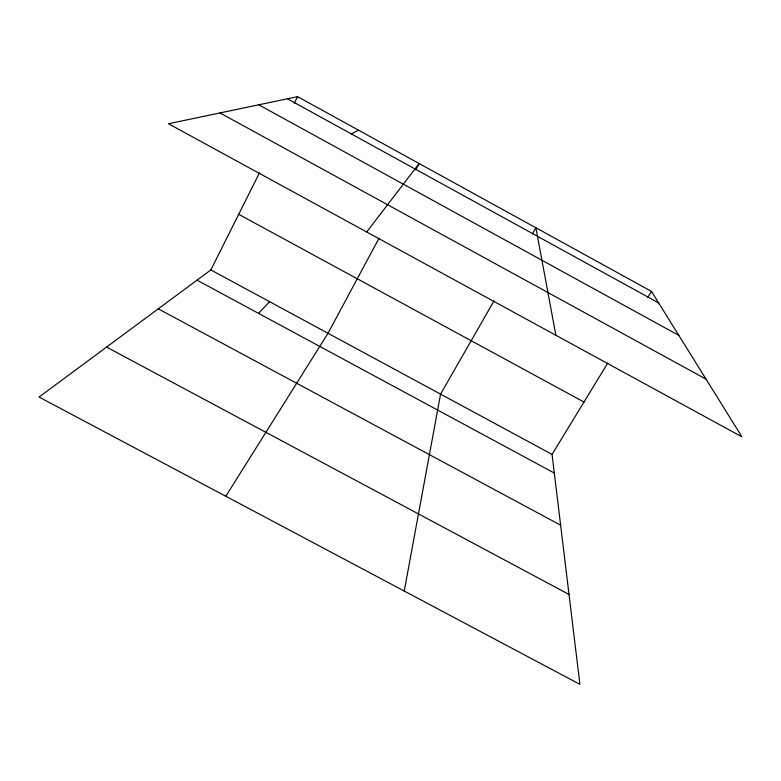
<?xml version="1.0" encoding="UTF-8"?>
<svg xmlns="http://www.w3.org/2000/svg" width="781" height="781" viewBox="0 0 781 781"><rect width="100%" height="100%" fill="white"/><g stroke="black" fill="none" stroke-linecap="round" stroke-linejoin="round"><path stroke-width="1.17" d="M404.236 591.032L440.582 394.141L493.982 300.929M607.755 363.058L552.05 454.405L579.912 684.351L39.05 397.051L210.85 269.933L259.438 172.865M294.31 103.18L297.581 96.649L651.461 291.372L741.95 436.862L168.481 123.749L297.581 96.649M379.058 238.185L328.01 333.272L225.816 496.257M415.697 169.936L419.133 163.541L366.709 231.977M532.3 234.046L535.893 227.779L555.877 335.264M647.713 297.512L651.461 291.372M258.56 313.386L269.582 301.691M351.391 133.951L358.518 130.183M106.577 347.096L569.017 594.448M158.279 308.837L560.631 525.193M197.037 280.164L554.305 473.052M210.85 269.933L552.05 454.405M238.693 214.306L583.973 402.049M258.745 104.8L678.855 335.42M219.988 112.933L706.053 379.146M287.428 98.777L658.637 302.911"/></g></svg>
